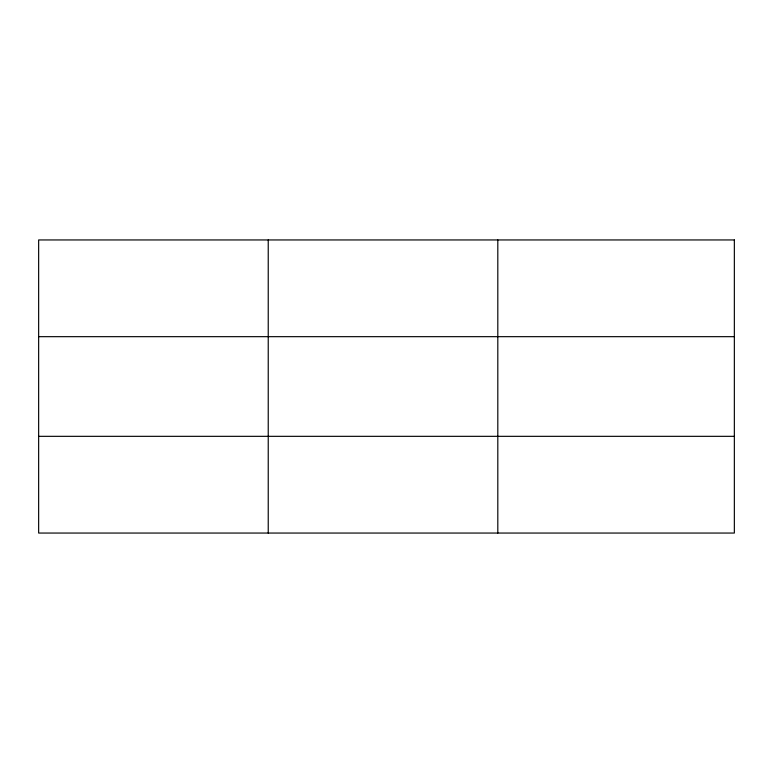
<?xml version="1.0" encoding="UTF-8"?>
<svg xmlns="http://www.w3.org/2000/svg" width="773" height="773" viewBox="0 0 773 773"><rect width="100%" height="100%" fill="white"/><g stroke="black" fill="none" stroke-linecap="round" stroke-linejoin="round"><path stroke-width="1.16" d="M268.231 533.051L268.231 239.949M497.812 533.051L497.812 239.949M38.65 336.67L734.35 336.67M38.65 436.33L734.35 436.33M734.35 239.949L734.35 533.051L38.65 533.051L38.65 239.949L734.35 239.949"/></g></svg>
